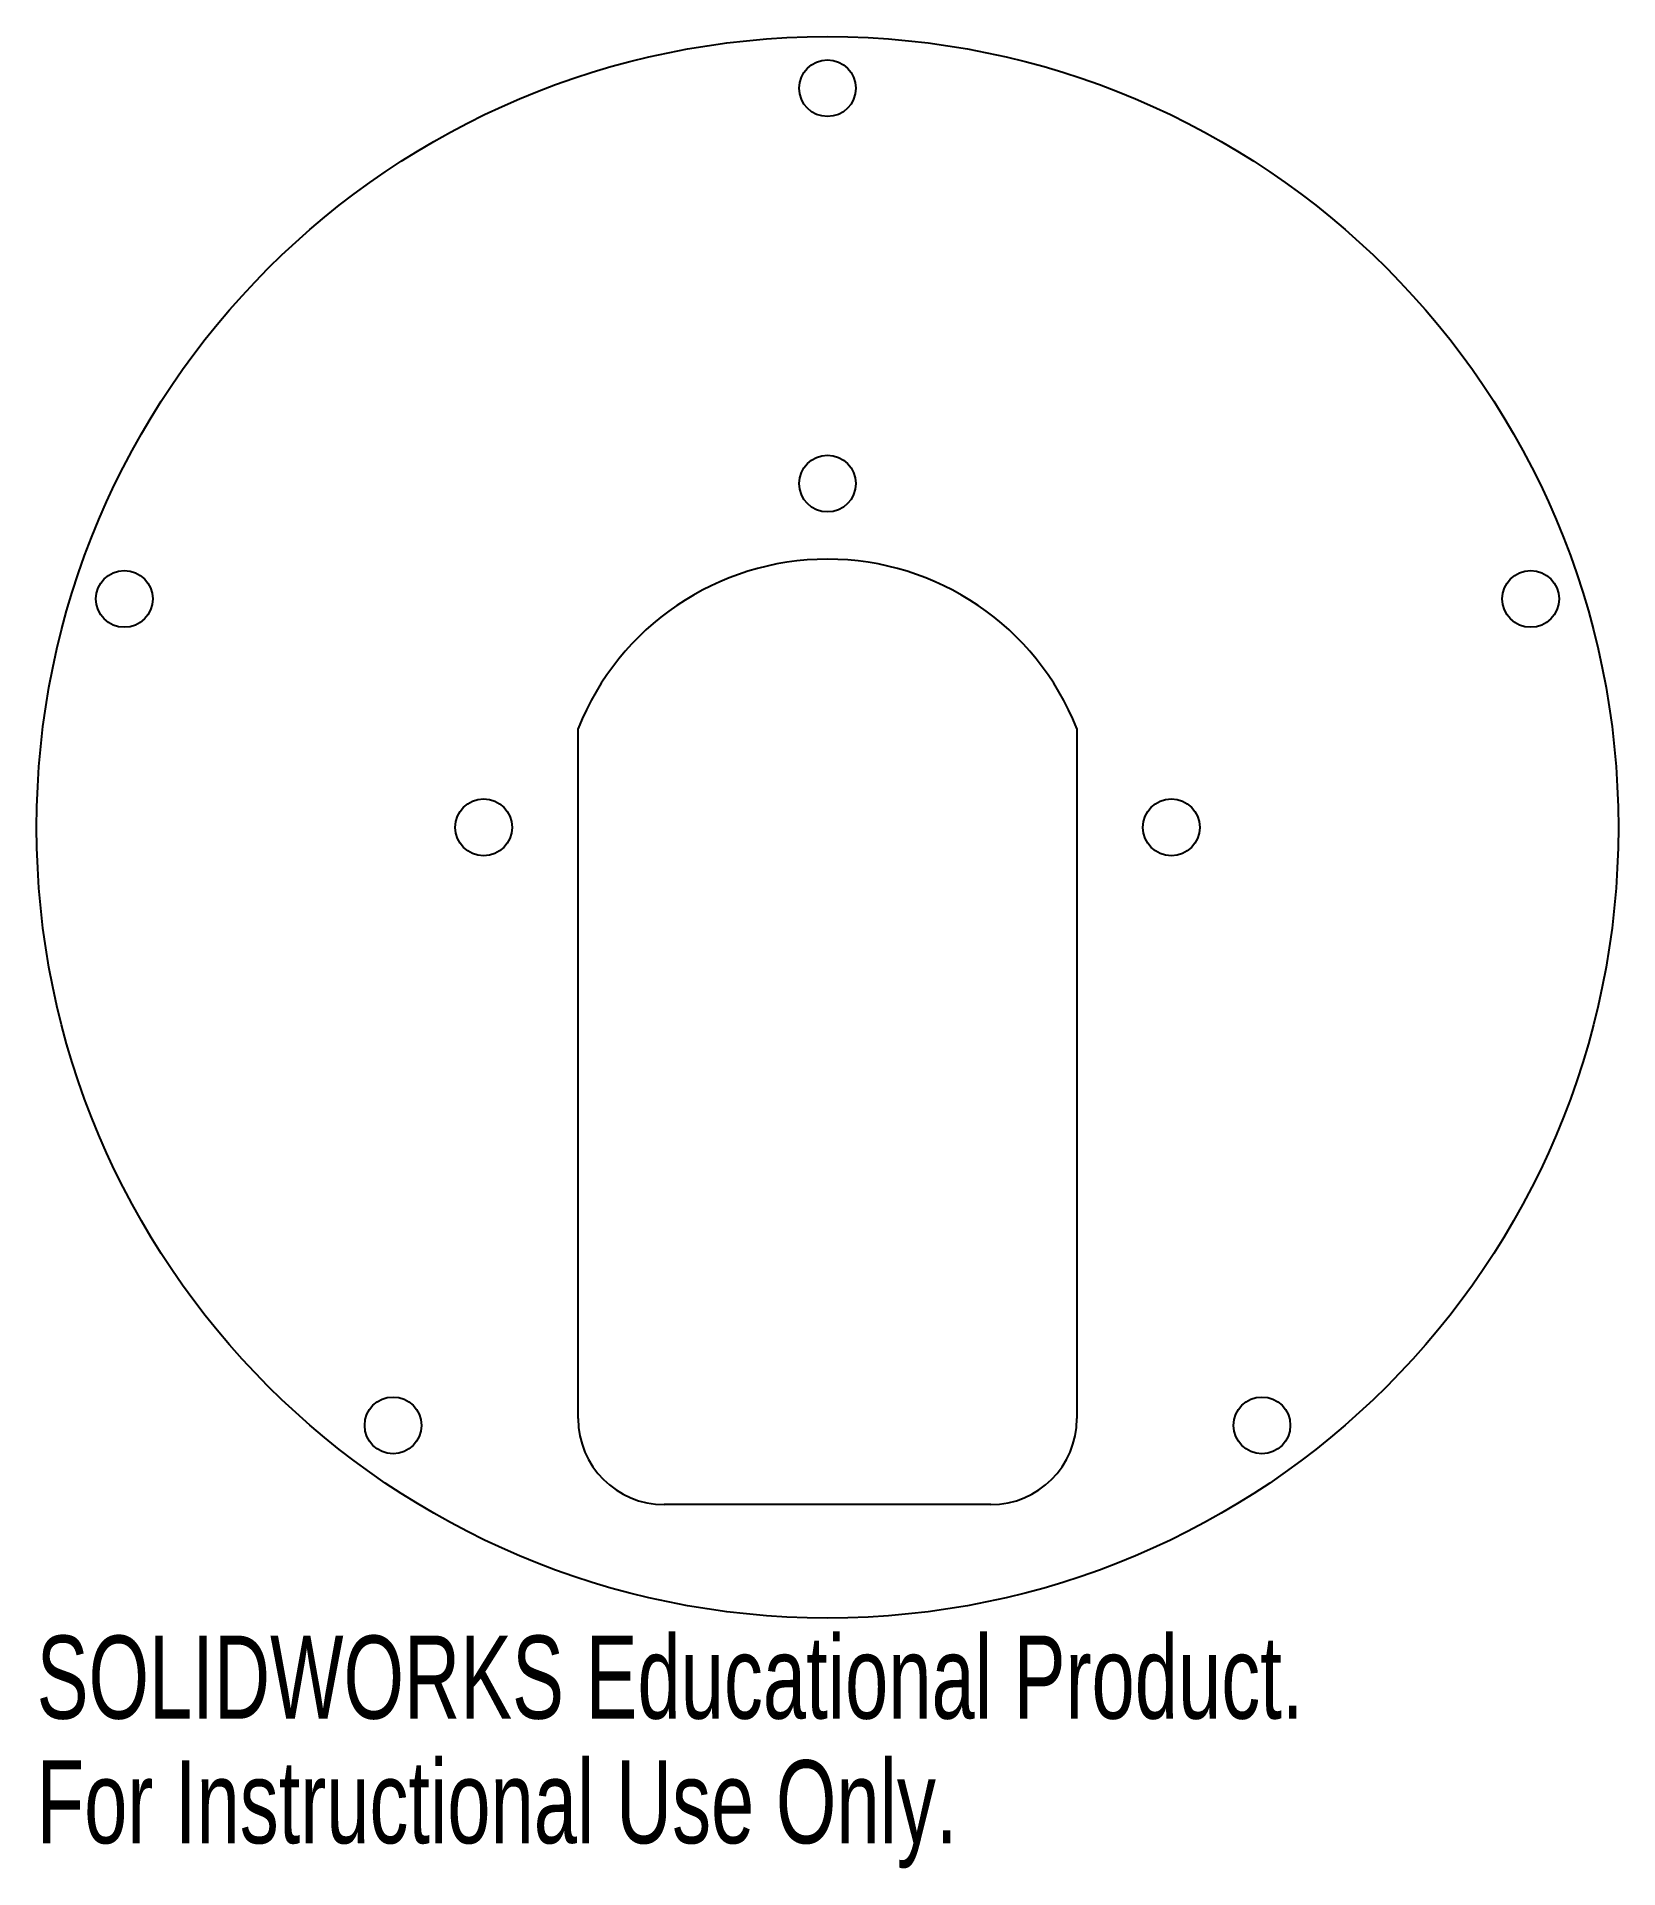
# Model space of a CAD drawing. Header units: millimetres. Extents: x -46 to 46, y -61 to 46.
import ezdxf

# ---------------------------------------------------------------- set-up
doc = ezdxf.new("R2010")
doc.units = ezdxf.units.MM
doc.styles.add('SLDTEXTSTYLE0', font='TXT', dxfattribs={"width": 0.7})

msp = doc.modelspace()

# ---------------------------------------------------------------- linework, layer by layer
at = {"color": 7, "linetype": 'Continuous', "lineweight": 25}
for p, q in [((-14.5, -34.4), (-14.5, 5.75)), ((14.5, 5.75), (14.5, -34.4)), ((9.5, -39.4), (-9.5, -39.4))]:
    msp.add_line(p, q, dxfattribs=at)
for centre, radius in [((0, 0), 46), ((0, 43), 1.65), ((0, 20), 1.65), ((-40.9, 13.29), 1.65), ((40.9, 13.29), 1.65), ((-20, 0), 1.65), ((20, 0), 1.65), ((-25.27, -34.79), 1.65), ((25.27, -34.79), 1.65)]:
    msp.add_circle(centre, radius, dxfattribs=at)
for centre, radius, start, end in [((0, 0), 15.6, 21.645, 158.355), ((-9.5, -34.4), 5, 180, 270), ((9.5, -34.4), 5, 270, 0)]:
    msp.add_arc(centre, radius, start, end, dxfattribs=at)

# ---------------------------------------------------------------- texts
at = {"color": 7, "linetype": 'Continuous', "char_height": 4.8336, "attachment_point": 1, "style": 'SLDTEXTSTYLE0'}
for s, insert in [('SOLIDWORKS Educational Product.', (-46, -47.02)), ('For Instructional Use Only.', (-46, -54.27))]:
    msp.add_mtext(s, dxfattribs=dict(at, insert=insert))

doc.saveas('drawing.dxf')
